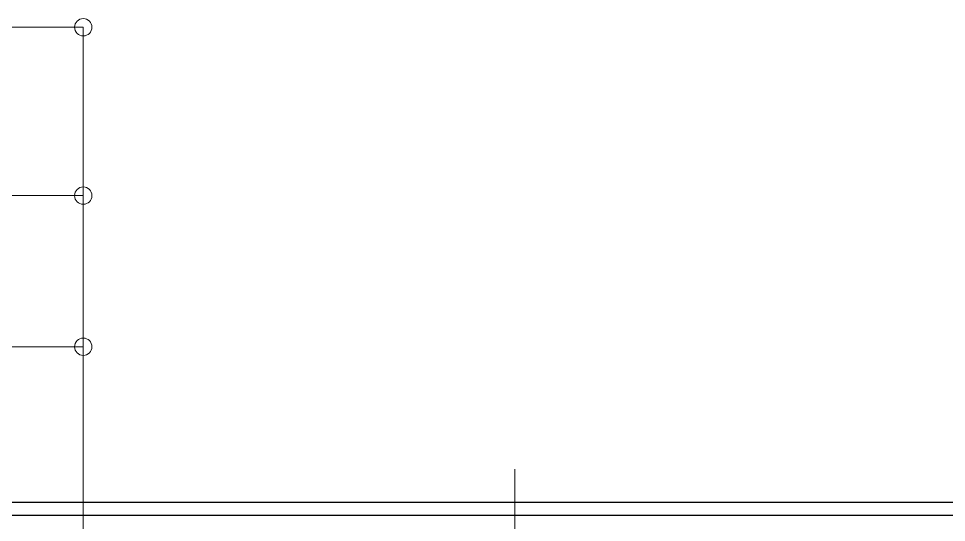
# Model space of a CAD drawing. Header units: millimetres. Extents: x 163705 to 1616509, y 81827 to 302547.
# Drawn here: x 1471036 to 1473186, y 159113 to 160280 of the extents above; entities that cross this region are included whole.
import ezdxf

# ---------------------------------------------------------------- set-up
doc = ezdxf.new("R2010")
doc.units = ezdxf.units.MM
doc.header["$LTSCALE"] = 10
doc.linetypes.add('CENTER2', pattern=[28.575, 19.05, -3.175, 3.175, -3.175])
for name, color, linetype, lineweight in [('1-中心线', 1, 'CENTER2', 0), ('1-护栏', 4, 'Continuous', 18), ('1-设备轮廓', 2, 'Continuous', 18)]:
    doc.layers.add(name, color=color, linetype=linetype, lineweight=lineweight)

# ---------------------------------------------------------------- blocks, each defined once
blk = doc.blocks.new('*U286')
for p, q in [((0, 100, -1), (43584.1, 100, -19.8)), ((0, 70, -1), (43584.1, 70, -19.8))]:
    blk.add_line(p, q)
blk = doc.blocks.new('G$C892C06D1')
at = {"layer": '1-护栏'}
for p, q in [((20.1, 1200), (350.1, 1200)), ((20.1, 0), (20.1, 1200)), ((20.1, 810), (350.1, 810)), ((20.1, 460), (350.1, 460))]:
    blk.add_line(p, q, dxfattribs=at)
for centre in [(20.1, 1200), (20.1, 810), (20.1, 460)]:
    blk.add_circle(centre, 20.1, dxfattribs=at)
blk = doc.blocks.new('A$Cc2962b21')
at = {"layer": '1-中心线'}
blk.add_line((1096.8, 201.7), (1096.8, 4133.6), dxfattribs=at)

msp = doc.modelspace()

# ---------------------------------------------------------------- block references
for name, p in [('A$Cc2962b21', (1471088.824, 155129.632)), ('*U286', (1464685.648, 159059.632, 0.676))]:
    msp.add_blockref(name, p)
at = {"layer": '1-设备轮廓', "xscale": -1}
msp.add_blockref('G$C892C06D1', (1471205.712, 159059.632), dxfattribs=at)

doc.saveas('drawing.dxf')
